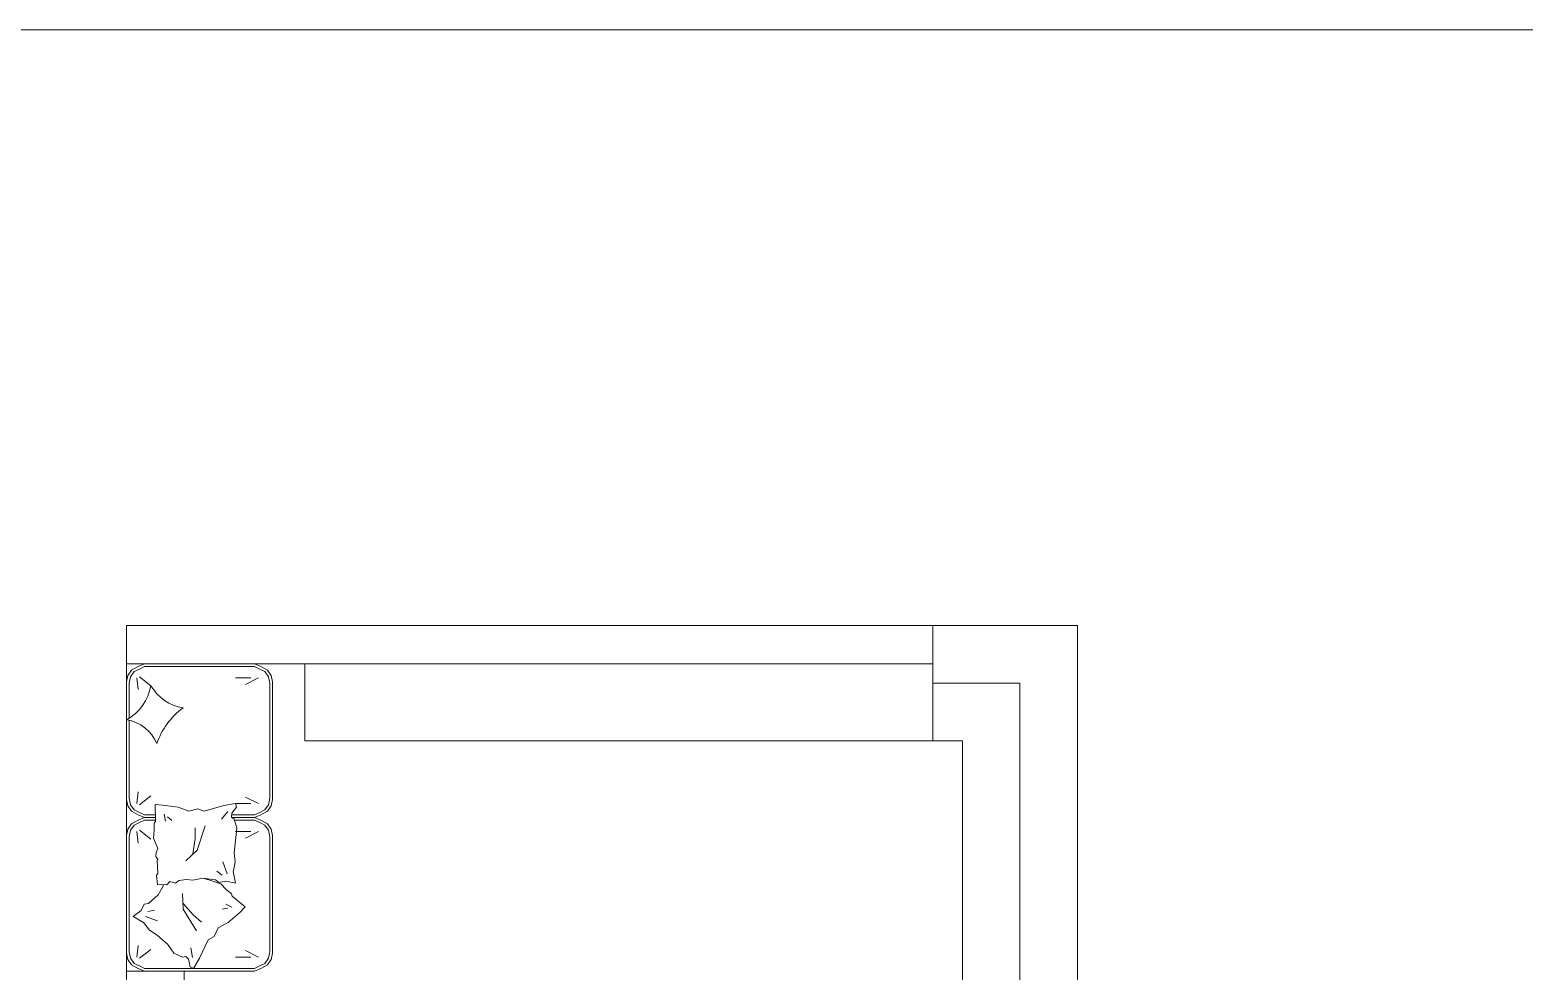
# Model space of a CAD drawing. Header units: millimetres. Extents: x 23218 to 31754, y 14902 to 21214.
# Drawn here: x 25441 to 26219, y 20409 to 20900 of the extents above; entities that cross this region are included whole.
import ezdxf

# ---------------------------------------------------------------- set-up
doc = ezdxf.new("R2010")
doc.units = ezdxf.units.MM
for name, color, linetype, lineweight in [('A-FURN', 9, 'Continuous', 13), ('Arredi', 175, 'Continuous', 13), ('Wall', 7, 'Continuous', 20)]:
    doc.layers.add(name, color=color, linetype=linetype, lineweight=lineweight)

msp = doc.modelspace()

# ---------------------------------------------------------------- linework, layer by layer
at = {"layer": 'A-FURN'}
msp.add_lwpolyline([(23218.02, 20899.51), (28252.09, 20899.51), (28252.09, 19547.87), (23218.02, 19547.87)], close=True, dxfattribs=at)
at = {"layer": 'Arredi'}
for p, q in [((25500.56, 20569.29), (25497.22, 20567.96)), ((25557.89, 20569.29), (25500.56, 20569.29)), ((25561.22, 20567.96), (25557.89, 20569.29)), ((25584, 20529.29), (25584, 20569.29)), ((25911.22, 20569.29), (25911.22, 20529.29)), ((25491.89, 20563.29), (25491.22, 20559.96)), ((25493.89, 20565.96), (25491.89, 20563.29)), ((25493.22, 20562.62), (25492.56, 20559.29)), ((25495.22, 20565.29), (25493.22, 20562.62)), ((25497.22, 20567.96), (25493.89, 20565.96)), ((25497.89, 20566.62), (25495.22, 20565.29)), ((25496.56, 20561.96), (25497.22, 20555.96)), ((25500.56, 20567.96), (25497.89, 20566.62)), ((25497.89, 20562.62), (25503.89, 20557.96)), ((25557.89, 20567.96), (25500.56, 20567.96)), ((25555.89, 20561.96), (25547.89, 20561.96)), ((25559.89, 20561.96), (25553.22, 20558.62)), ((25560.56, 20566.62), (25557.89, 20567.96)), ((25563.22, 20565.29), (25560.56, 20566.62)), ((25564.56, 20565.96), (25561.22, 20567.96)), ((25565.22, 20562.62), (25563.22, 20565.29)), ((25566.56, 20563.29), (25564.56, 20565.96)), ((25565.89, 20559.29), (25565.22, 20562.62)), ((25566.56, 20563.29), (25567.22, 20559.96)), ((25491.22, 20559.96), (25491.22, 20529.29)), ((25492.56, 20559.29), (25492.56, 20540.88)), ((25565.89, 20529.29), (25565.89, 20559.29)), ((25567.22, 20559.96), (25567.22, 20529.29)), ((25492.56, 20539.9), (25492.56, 20529.29)), ((25491.22, 20498.62), (25491.22, 20529.29)), ((25492.56, 20499.29), (25492.56, 20529.29)), ((25565.89, 20529.29), (25565.89, 20499.29)), ((25567.22, 20498.62), (25567.22, 20529.29)), ((25911.22, 20529.29), (25584, 20529.29)), ((25491.89, 20495.29), (25491.22, 20498.62)), ((25493.22, 20495.96), (25492.56, 20499.29)), ((25496.56, 20496.62), (25497.22, 20502.62)), ((25497.89, 20495.96), (25503.89, 20500.62)), ((25559.89, 20496.62), (25553.22, 20499.96)), ((25565.89, 20499.29), (25565.22, 20495.96)), ((25566.56, 20495.29), (25567.22, 20498.62)), ((25493.89, 20492.62), (25491.89, 20495.29)), ((25495.22, 20493.29), (25493.22, 20495.96)), ((25497.22, 20490.62), (25493.89, 20492.62)), ((25497.89, 20491.96), (25495.22, 20493.29)), ((25500.56, 20490.62), (25497.89, 20491.96)), ((25506.33, 20487.22), (25506.09, 20496.13)), ((25506.09, 20496.13), (25510.19, 20495.8)), ((25510.19, 20495.8), (25518.04, 20494.7)), ((25510.76, 20490.99), (25511.59, 20487.43)), ((25518.04, 20494.7), (25523.59, 20492.52)), ((25523.59, 20492.52), (25528.3, 20493.89)), ((25528.3, 20493.89), (25531.7, 20492.67)), ((25531.7, 20492.67), (25541.93, 20495.51)), ((25543.91, 20492.49), (25540.73, 20488.46)), ((25541.93, 20495.51), (25547.89, 20496.62)), ((25546.06, 20491.53), (25545.9, 20489.48)), ((25548.53, 20494.67), (25546.06, 20491.53)), ((25555.89, 20496.62), (25547.89, 20496.62)), ((25547.89, 20496.62), (25548.53, 20494.67)), ((25560.56, 20491.96), (25557.89, 20490.62)), ((25563.22, 20493.29), (25560.56, 20491.96)), ((25564.56, 20492.62), (25561.22, 20490.62)), ((25565.22, 20495.96), (25563.22, 20493.29)), ((25566.56, 20495.29), (25564.56, 20492.62)), ((25491.89, 20483.29), (25491.22, 20479.96)), ((25493.89, 20485.96), (25491.89, 20483.29)), ((25495.22, 20485.29), (25493.22, 20482.62)), ((25497.22, 20487.96), (25493.89, 20485.96)), ((25497.89, 20486.62), (25495.22, 20485.29)), ((25500.56, 20489.29), (25497.22, 20490.62)), ((25500.56, 20489.29), (25497.22, 20487.96)), ((25500.56, 20487.96), (25497.89, 20486.62)), ((25506.24, 20490.62), (25500.56, 20490.62)), ((25506.28, 20489.29), (25500.56, 20489.29)), ((25506.28, 20489.29), (25500.56, 20489.29)), ((25506.31, 20487.96), (25500.56, 20487.96)), ((25505.63, 20486.32), (25506.33, 20487.22)), ((25505.66, 20482.67), (25505.63, 20486.32)), ((25512.56, 20489.58), (25514.8, 20487.82)), ((25545.9, 20489.48), (25547.24, 20488.42)), ((25557.89, 20490.62), (25545.99, 20490.62)), ((25557.89, 20489.29), (25546.13, 20489.29)), ((25557.89, 20489.29), (25546.13, 20489.29)), ((25547.24, 20488.42), (25548.61, 20483.7)), ((25548.61, 20483.7), (25547.28, 20470.95)), ((25557.89, 20487.96), (25547.37, 20487.96)), ((25561.22, 20490.62), (25557.89, 20489.29)), ((25561.22, 20487.96), (25557.89, 20489.29)), ((25560.56, 20486.62), (25557.89, 20487.96)), ((25563.22, 20485.29), (25560.56, 20486.62)), ((25564.56, 20485.96), (25561.22, 20487.96)), ((25565.22, 20482.62), (25563.22, 20485.29)), ((25566.56, 20483.29), (25564.56, 20485.96)), ((25566.56, 20483.29), (25567.22, 20479.96)), ((25491.22, 20479.96), (25491.22, 20449.29)), ((25493.22, 20482.62), (25492.56, 20479.29)), ((25492.56, 20479.29), (25492.56, 20449.29)), ((25496.56, 20481.96), (25497.22, 20475.96)), ((25497.89, 20482.62), (25503.89, 20477.96)), ((25505.33, 20478.56), (25505.66, 20482.67)), ((25507.6, 20473.14), (25505.33, 20478.56)), ((25555.89, 20481.96), (25547.89, 20481.96)), ((25559.89, 20481.96), (25553.22, 20478.62)), ((25565.89, 20479.29), (25565.22, 20482.62)), ((25565.89, 20449.29), (25565.89, 20479.29)), ((25567.22, 20479.96), (25567.22, 20449.29)), ((25506.47, 20468.94), (25506.64, 20471)), ((25507.46, 20467.44), (25506.47, 20468.94)), ((25506.64, 20471), (25507.6, 20473.14)), ((25547.28, 20470.95), (25547.85, 20466.14)), ((25506.81, 20459.23), (25507.52, 20460.13)), ((25507.11, 20466.99), (25507.46, 20467.44)), ((25507.52, 20460.13), (25507.11, 20466.99)), ((25540.95, 20459.22), (25538.26, 20461.34)), ((25543.71, 20459.96), (25541.35, 20466.18)), ((25547.08, 20462.39), (25546.82, 20461.14)), ((25546.82, 20461.14), (25547.94, 20455.17)), ((25547.85, 20466.14), (25547.08, 20462.39)), ((25507.38, 20454.42), (25506.81, 20459.23)), ((25512.29, 20454.19), (25507.38, 20454.42)), ((25507.67, 20448.98), (25510.27, 20453.56)), ((25510.27, 20453.56), (25510.27, 20454.29)), ((25513.7, 20455.98), (25512.29, 20454.19)), ((25516.65, 20455.12), (25513.7, 20455.98)), ((25518.51, 20456.56), (25516.65, 20455.12)), ((25522.52, 20457.03), (25518.51, 20456.56)), ((25525.82, 20456.61), (25522.52, 20457.03)), ((25530.98, 20457.63), (25525.82, 20456.61)), ((25537.59, 20456.79), (25530.98, 20457.63)), ((25534.68, 20456.58), (25531.74, 20457.53)), ((25534.68, 20456.58), (25540.27, 20454.76)), ((25539.38, 20455.38), (25537.59, 20456.79)), ((25542.94, 20456.21), (25539.38, 20455.38)), ((25540.27, 20454.76), (25543.17, 20451.84)), ((25547.94, 20455.17), (25542.94, 20456.21)), ((25491.22, 20418.62), (25491.22, 20449.29)), ((25492.56, 20419.29), (25492.56, 20449.29)), ((25500.48, 20444.09), (25502.72, 20444.53)), ((25502.72, 20444.53), (25507.67, 20448.98)), ((25546.14, 20442.53), (25542.91, 20444.23)), ((25543.17, 20451.84), (25545.95, 20449.47)), ((25545.95, 20449.47), (25546.17, 20448.35)), ((25546.17, 20448.35), (25553.09, 20442.72)), ((25565.89, 20449.29), (25565.89, 20419.29)), ((25567.22, 20418.62), (25567.22, 20449.29)), ((25494.74, 20437.74), (25498.79, 20440.85)), ((25499.99, 20434.69), (25494.74, 20437.74)), ((25498.79, 20440.85), (25500.48, 20444.09)), ((25501.12, 20437.82), (25507.38, 20435.55)), ((25502.37, 20440.39), (25505.73, 20441.04)), ((25543.9, 20442.09), (25541.1, 20441.55)), ((25550.16, 20439.83), (25544.2, 20434.59)), ((25553.09, 20442.72), (25550.16, 20439.83)), ((25500.77, 20433.68), (25499.99, 20434.69)), ((25503.11, 20430.65), (25500.77, 20433.68)), ((25507.12, 20427.94), (25503.11, 20430.65)), ((25538.93, 20431.82), (25536.89, 20427.35)), ((25544.2, 20434.59), (25538.93, 20431.82)), ((25496.56, 20416.62), (25497.22, 20422.62)), ((25512.7, 20423.21), (25507.12, 20427.94)), ((25515.92, 20418.61), (25512.7, 20423.21)), ((25525.65, 20416.44), (25524.67, 20421.48)), ((25533.75, 20425.58), (25529.23, 20415.97)), ((25536.89, 20427.35), (25533.75, 20425.58)), ((25491.89, 20415.29), (25491.22, 20418.62)), ((25493.89, 20412.62), (25491.89, 20415.29)), ((25493.22, 20415.96), (25492.56, 20419.29)), ((25495.22, 20413.29), (25493.22, 20415.96)), ((25497.89, 20411.96), (25495.22, 20413.29)), ((25497.89, 20415.96), (25503.89, 20420.62)), ((25520.39, 20416.57), (25515.92, 20418.61)), ((25522.07, 20416.9), (25520.39, 20416.57)), ((25523.52, 20415.44), (25522.07, 20416.9)), ((25524.28, 20411.52), (25523.52, 20415.44)), ((25529.23, 20415.97), (25526.18, 20410.72)), ((25555.89, 20416.62), (25547.89, 20416.62)), ((25559.89, 20416.62), (25553.22, 20419.96)), ((25563.22, 20413.29), (25560.56, 20411.96)), ((25565.22, 20415.96), (25563.22, 20413.29)), ((25566.56, 20415.29), (25564.56, 20412.62)), ((25565.89, 20419.29), (25565.22, 20415.96)), ((25566.56, 20415.29), (25567.22, 20418.62)), ((25497.22, 20410.62), (25493.89, 20412.62)), ((25500.56, 20409.29), (25497.22, 20410.62)), ((25500.56, 20410.62), (25497.89, 20411.96)), ((25557.89, 20410.62), (25500.56, 20410.62)), ((25557.89, 20409.29), (25500.56, 20409.29)), ((25526.18, 20410.72), (25524.28, 20411.52)), ((25560.56, 20411.96), (25557.89, 20410.62)), ((25561.22, 20410.62), (25557.89, 20409.29)), ((25564.56, 20412.62), (25561.22, 20410.62))]:
    msp.add_line(p, q, dxfattribs=at)
for points in [[(25522.18, 20466.75), (25528.02, 20472.32), (25532.2, 20485.01)], [(25525.8, 20470.43), (25526.9, 20478.28), (25527.04, 20483.99)], [(25520.32, 20449.71), (25520.73, 20441.64), (25527.62, 20430.19)], [(25520.74, 20444.55), (25525.98, 20438.6), (25530.21, 20434.77)]]:
    msp.add_lwpolyline(points, dxfattribs=at)
at = {"layer": 'Arredi', "linetype": 'Continuous'}
for centre, radius, start, end in [((25478.96, 20562.21), 25.29, 299.23888, 350.32534), ((25524.63, 20570.07), 24.02, 210.3046, 260.5323), ((25543.18, 20515.57), 38.16, 126.14028, 161.37782), ((25488.23, 20520.07), 20.3, 22.24609, 81.26718)]:
    msp.add_arc(centre, radius, start, end, dxfattribs=at)
at = {"layer": 'Wall'}
for p, q in [((25491.22, 20589.29), (25911.22, 20589.29)), ((25491.22, 19935.45), (25491.22, 20589.29)), ((25911.22, 20589.29), (25911.22, 20569.29)), ((25986.54, 20589.29), (25911.22, 20589.29)), ((25911.22, 20529.29), (25911.22, 20589.29)), ((25986.54, 20529.29), (25986.54, 20589.29)), ((25491.22, 20569.29), (25911.22, 20569.29)), ((25956.54, 20559.29), (25911.22, 20559.29)), ((25956.54, 20559.29), (25956.54, 20305.8)), ((25911.22, 20529.29), (25926.54, 20529.29)), ((25926.54, 20305.8), (25926.54, 20529.29)), ((25986.54, 19935.45), (25986.54, 20529.29)), ((25551.22, 20409.29), (25491.22, 20409.29)), ((25521.22, 20409.29), (25521.22, 20305.05))]:
    msp.add_line(p, q, dxfattribs=at)

doc.saveas('drawing.dxf')
